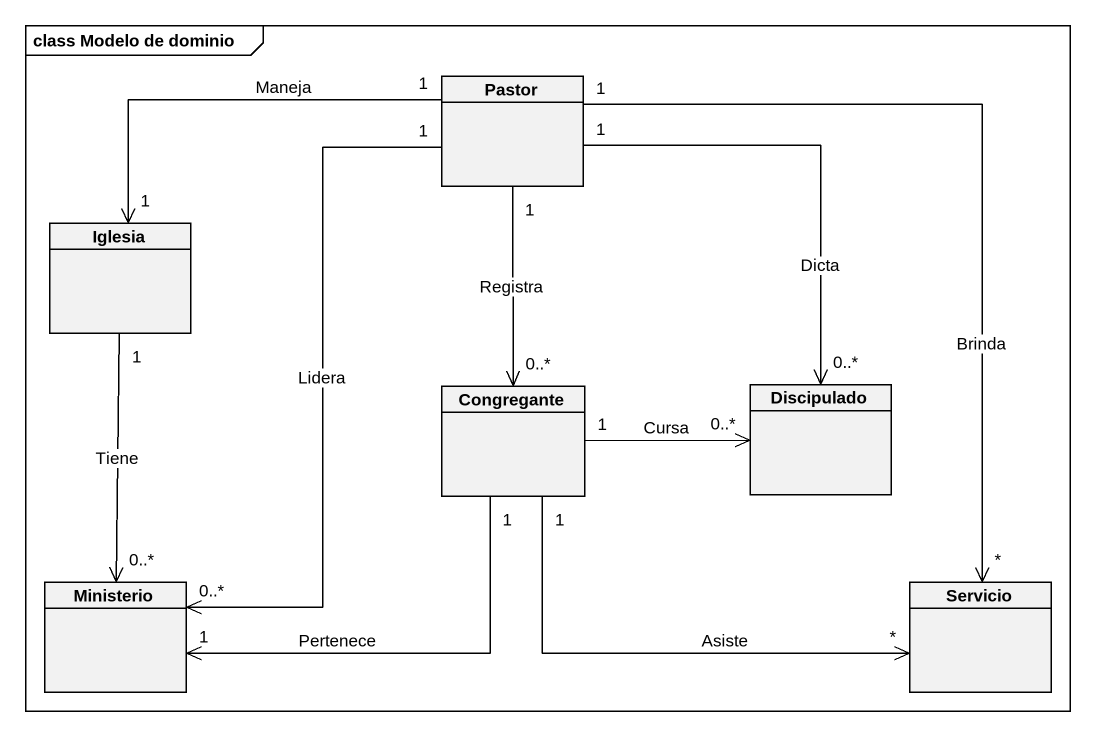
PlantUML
@startuml
mainframe class Modelo de dominio
hide circle
hide empty members
class Pastor
class Iglesia
class Congregante
class Discipulado
class Ministerio
class Servicio
Pastor "1" -left-> "1" Iglesia : Maneja
Pastor "1" --> "0..*" Congregante : Registra
Pastor "1" --> "0..*" Discipulado : Dicta
Pastor "1" --> "0..*" Ministerio : Lidera
Pastor "1" --> "*" Servicio : Brinda
Iglesia "1" --> "0..*" Ministerio : Tiene
Congregante "1" -right-> "0..*" Discipulado : Cursa
Congregante "1" -left-> "1" Ministerio : Pertenece
Congregante "1" -right-> "*" Servicio : Asiste
@enduml
